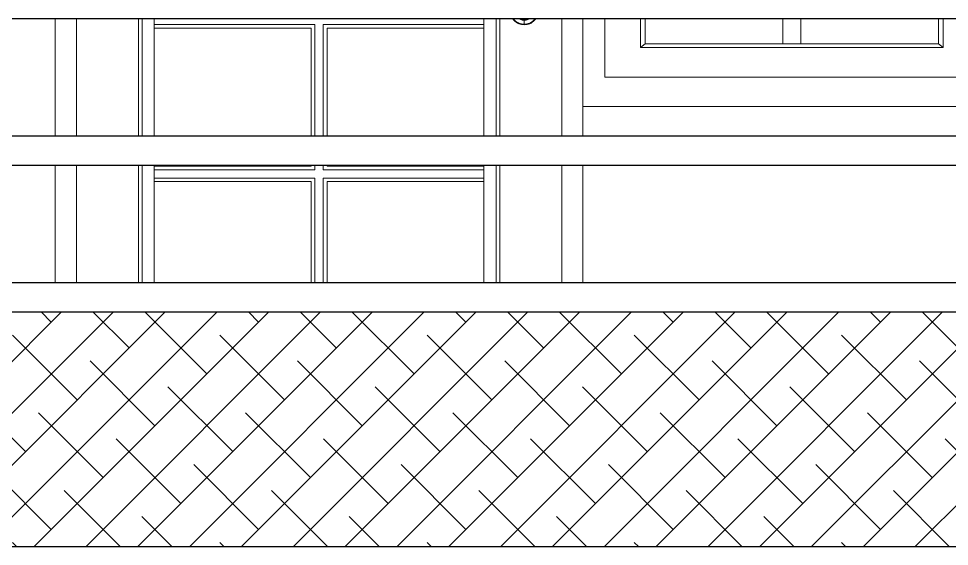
# Model space of a CAD drawing. Header units: inches. Extents: x -10117506 to -5032697, y -6529230 to -3254494.
# Drawn here: x -5046328.9 to -5046265.4, y -3258484 to -3258448 of the extents above; entities that cross this region are included whole.
import ezdxf

# ---------------------------------------------------------------- set-up
doc = ezdxf.new("R2010")
doc.units = ezdxf.units.IN
doc.header["$LTSCALE"] = 2
doc.header["$MEASUREMENT"] = 0
doc.layers.get('0').update_dxf_attribs({"linetype": 'CONTINUOUS'})
doc.layers.add('window', color=4, linetype='CONTINUOUS', lineweight=13)

msp = doc.modelspace()

# ---------------------------------------------------------------- hatches: boundary and pattern name
at = {"ltscale": 0.5}
h = msp.add_hatch(dxfattribs=at)
h.set_pattern_fill('ANSI38', color=256, scale=20, style=0)
h.set_pattern_definition([(45, (11646.984, 5942.773), (-1.767766953, 1.767766953), []), (135, (11646.984, 5942.773), (-5.3033008589, 1.767766953), [6.25, -3.75])])
h.paths.add_polyline_path([(-5046522.566, -3258468.014), (-5046522.566, -3258484.014), (-5046471.7, -3258484.014), (-5046471.7, -3258468.014)])
h.paths.add_polyline_path([(-5046471.7, -3258484.014), (-5046340.439, -3258484.014), (-5046340.439, -3258468.014), (-5046471.7, -3258468.014)])
h.paths.add_polyline_path([(-5046098.439, -3258468.014), (-5046331.439, -3258468.014), (-5046331.439, -3258484.014), (-5046098.439, -3258484.014)])

# ---------------------------------------------------------------- linework, layer by layer
for p, q in [((-5046522.566, -3258448.014), (-5046098.439, -3258448.014)), ((-5046522.566, -3258456.014), (-5046098.439, -3258456.014)), ((-5046522.566, -3258458.014), (-5046098.439, -3258458.014)), ((-5046522.566, -3258466.014), (-5046098.439, -3258466.014)), ((-5046522.566, -3258468.014), (-5046098.439, -3258468.014)), ((-5046537.344, -3258484.014), (-5046093.439, -3258484.014))]:
    msp.add_line(p, q, dxfattribs=at)
at = {"layer": 'window'}
for p, q in [((-5046326.439, -3258456.014), (-5046326.439, -3258448.014)), ((-5046324.993, -3258456.014), (-5046324.993, -3258448.014)), ((-5046320.763, -3258456.014), (-5046320.763, -3258448.014)), ((-5046320.511, -3258448.014), (-5046320.511, -3258456.014)), ((-5046319.683, -3258456.014), (-5046319.683, -3258448.014)), ((-5046297.196, -3258456.014), (-5046297.196, -3258448.014)), ((-5046296.368, -3258456.014), (-5046296.368, -3258448.014)), ((-5046296.116, -3258448.014), (-5046296.116, -3258456.014)), ((-5046295.195, -3258448.069), (-5046295.231, -3258448.014)), ((-5046295.135, -3258448.142), (-5046295.195, -3258448.069)), ((-5046295.104, -3258448.116), (-5046295.162, -3258448.046)), ((-5046295.066, -3258448.208), (-5046295.135, -3258448.142)), ((-5046295.039, -3258448.179), (-5046295.104, -3258448.116)), ((-5046294.753, -3258448.054), (-5046294.807, -3258448.021)), ((-5046294.697, -3258448.082), (-5046294.753, -3258448.054)), ((-5046294.738, -3258448.014), (-5046294.732, -3258448.018)), ((-5046294.732, -3258448.018), (-5046294.679, -3258448.043)), ((-5046294.637, -3258448.103), (-5046294.697, -3258448.082)), ((-5046294.679, -3258448.043), (-5046294.624, -3258448.064)), ((-5046294.576, -3258448.119), (-5046294.637, -3258448.103)), ((-5046294.624, -3258448.064), (-5046294.567, -3258448.078)), ((-5046294.513, -3258448.128), (-5046294.576, -3258448.119)), ((-5046294.567, -3258448.078), (-5046294.509, -3258448.086)), ((-5046294.446, -3258448.131), (-5046294.513, -3258448.128)), ((-5046294.509, -3258448.086), (-5046294.446, -3258448.089)), ((-5046294.446, -3258448.089), (-5046294.384, -3258448.086)), ((-5046294.38, -3258448.128), (-5046294.446, -3258448.131)), ((-5046294.446, -3258448.396), (-5046294.446, -3258448.131)), ((-5046294.384, -3258448.086), (-5046294.325, -3258448.078)), ((-5046294.317, -3258448.119), (-5046294.38, -3258448.128)), ((-5046294.325, -3258448.078), (-5046294.269, -3258448.064)), ((-5046294.255, -3258448.103), (-5046294.317, -3258448.119)), ((-5046294.269, -3258448.064), (-5046294.214, -3258448.043)), ((-5046294.196, -3258448.082), (-5046294.255, -3258448.103)), ((-5046294.214, -3258448.043), (-5046294.161, -3258448.018)), ((-5046294.14, -3258448.054), (-5046294.196, -3258448.082)), ((-5046294.161, -3258448.018), (-5046294.155, -3258448.014)), ((-5046294.086, -3258448.021), (-5046294.14, -3258448.054)), ((-5046294.078, -3258448.014), (-5046294.086, -3258448.021)), ((-5046293.788, -3258448.116), (-5046293.854, -3258448.179)), ((-5046293.758, -3258448.142), (-5046293.827, -3258448.208)), ((-5046293.73, -3258448.046), (-5046293.788, -3258448.116)), ((-5046293.698, -3258448.069), (-5046293.758, -3258448.142)), ((-5046293.709, -3258448.014), (-5046293.73, -3258448.046)), ((-5046293.661, -3258448.014), (-5046293.698, -3258448.069)), ((-5046291.886, -3258448.014), (-5046291.886, -3258456.014)), ((-5046290.439, -3258448.014), (-5046290.439, -3258456.014)), ((-5046288.939, -3258448.014), (-5046288.939, -3258452.014)), ((-5046286.506, -3258448.014), (-5046286.506, -3258449.991)), ((-5046286.201, -3258448.014), (-5046286.201, -3258449.738)), ((-5046276.798, -3258448.014), (-5046276.798, -3258449.738)), ((-5046275.581, -3258448.014), (-5046275.581, -3258449.738)), ((-5046266.177, -3258449.738), (-5046266.177, -3258448.014)), ((-5046265.873, -3258449.991), (-5046265.873, -3258448.014)), ((-5046308.727, -3258448.41), (-5046319.683, -3258448.41)), ((-5046308.979, -3258448.655), (-5046319.683, -3258448.655)), ((-5046308.979, -3258448.655), (-5046308.979, -3258456.014)), ((-5046308.727, -3258456.014), (-5046308.727, -3258448.41)), ((-5046297.196, -3258448.41), (-5046308.151, -3258448.41)), ((-5046308.151, -3258448.41), (-5046308.151, -3258456.014)), ((-5046297.196, -3258448.655), (-5046307.899, -3258448.655)), ((-5046307.899, -3258448.655), (-5046307.899, -3258456.014)), ((-5046294.991, -3258448.267), (-5046295.066, -3258448.208)), ((-5046294.967, -3258448.236), (-5046295.039, -3258448.179)), ((-5046294.91, -3258448.318), (-5046294.991, -3258448.267)), ((-5046294.889, -3258448.284), (-5046294.967, -3258448.236)), ((-5046294.823, -3258448.361), (-5046294.91, -3258448.318)), ((-5046294.807, -3258448.325), (-5046294.889, -3258448.284)), ((-5046294.733, -3258448.394), (-5046294.823, -3258448.361)), ((-5046294.72, -3258448.357), (-5046294.807, -3258448.325)), ((-5046294.639, -3258448.418), (-5046294.733, -3258448.394)), ((-5046294.631, -3258448.379), (-5046294.72, -3258448.357)), ((-5046294.446, -3258448.446), (-5046294.639, -3258448.418)), ((-5046294.539, -3258448.392), (-5046294.631, -3258448.379)), ((-5046294.446, -3258448.396), (-5046294.539, -3258448.392)), ((-5046294.354, -3258448.392), (-5046294.446, -3258448.396)), ((-5046294.254, -3258448.418), (-5046294.446, -3258448.446)), ((-5046294.262, -3258448.379), (-5046294.354, -3258448.392)), ((-5046294.172, -3258448.357), (-5046294.262, -3258448.379)), ((-5046294.16, -3258448.394), (-5046294.254, -3258448.418)), ((-5046294.086, -3258448.325), (-5046294.172, -3258448.357)), ((-5046294.07, -3258448.361), (-5046294.16, -3258448.394)), ((-5046294.003, -3258448.284), (-5046294.086, -3258448.325)), ((-5046293.983, -3258448.318), (-5046294.07, -3258448.361)), ((-5046293.926, -3258448.236), (-5046294.003, -3258448.284)), ((-5046293.902, -3258448.267), (-5046293.983, -3258448.318)), ((-5046293.854, -3258448.179), (-5046293.926, -3258448.236)), ((-5046293.827, -3258448.208), (-5046293.902, -3258448.267)), ((-5046286.506, -3258449.991), (-5046286.201, -3258449.738)), ((-5046286.506, -3258449.991), (-5046265.873, -3258449.991)), ((-5046286.201, -3258449.738), (-5046266.177, -3258449.738)), ((-5046265.873, -3258449.991), (-5046266.177, -3258449.738)), ((-5046288.939, -3258452.014), (-5046237.939, -3258452.014)), ((-5046236.439, -3258454.014), (-5046290.439, -3258454.014)), ((-5046326.439, -3258466.014), (-5046326.439, -3258458.014)), ((-5046324.993, -3258466.014), (-5046324.993, -3258458.014)), ((-5046320.763, -3258466.014), (-5046320.763, -3258458.014)), ((-5046320.511, -3258458.014), (-5046320.511, -3258466.014)), ((-5046319.683, -3258466.014), (-5046319.683, -3258458.014)), ((-5046308.979, -3258458.084), (-5046319.683, -3258458.084)), ((-5046319.683, -3258458.328), (-5046308.727, -3258458.328)), ((-5046308.979, -3258458.014), (-5046308.979, -3258458.084)), ((-5046308.727, -3258458.328), (-5046308.727, -3258458.014)), ((-5046308.151, -3258458.014), (-5046308.151, -3258458.328)), ((-5046308.151, -3258458.328), (-5046297.196, -3258458.328)), ((-5046307.899, -3258458.014), (-5046307.899, -3258458.084)), ((-5046297.196, -3258458.084), (-5046307.899, -3258458.084)), ((-5046297.196, -3258466.014), (-5046297.196, -3258458.014)), ((-5046296.368, -3258466.014), (-5046296.368, -3258458.014)), ((-5046296.116, -3258458.014), (-5046296.116, -3258466.014)), ((-5046291.886, -3258458.014), (-5046291.886, -3258466.014)), ((-5046290.439, -3258458.014), (-5046290.439, -3258466.014)), ((-5046308.727, -3258458.887), (-5046319.683, -3258458.887)), ((-5046308.727, -3258466.014), (-5046308.727, -3258458.887)), ((-5046297.196, -3258458.887), (-5046308.151, -3258458.887)), ((-5046308.151, -3258458.887), (-5046308.151, -3258466.014)), ((-5046308.979, -3258459.132), (-5046319.683, -3258459.132)), ((-5046308.979, -3258459.132), (-5046308.979, -3258466.014)), ((-5046297.196, -3258459.132), (-5046307.899, -3258459.132)), ((-5046307.899, -3258459.132), (-5046307.899, -3258466.014))]:
    msp.add_line(p, q, dxfattribs=at)

doc.saveas('drawing.dxf')
